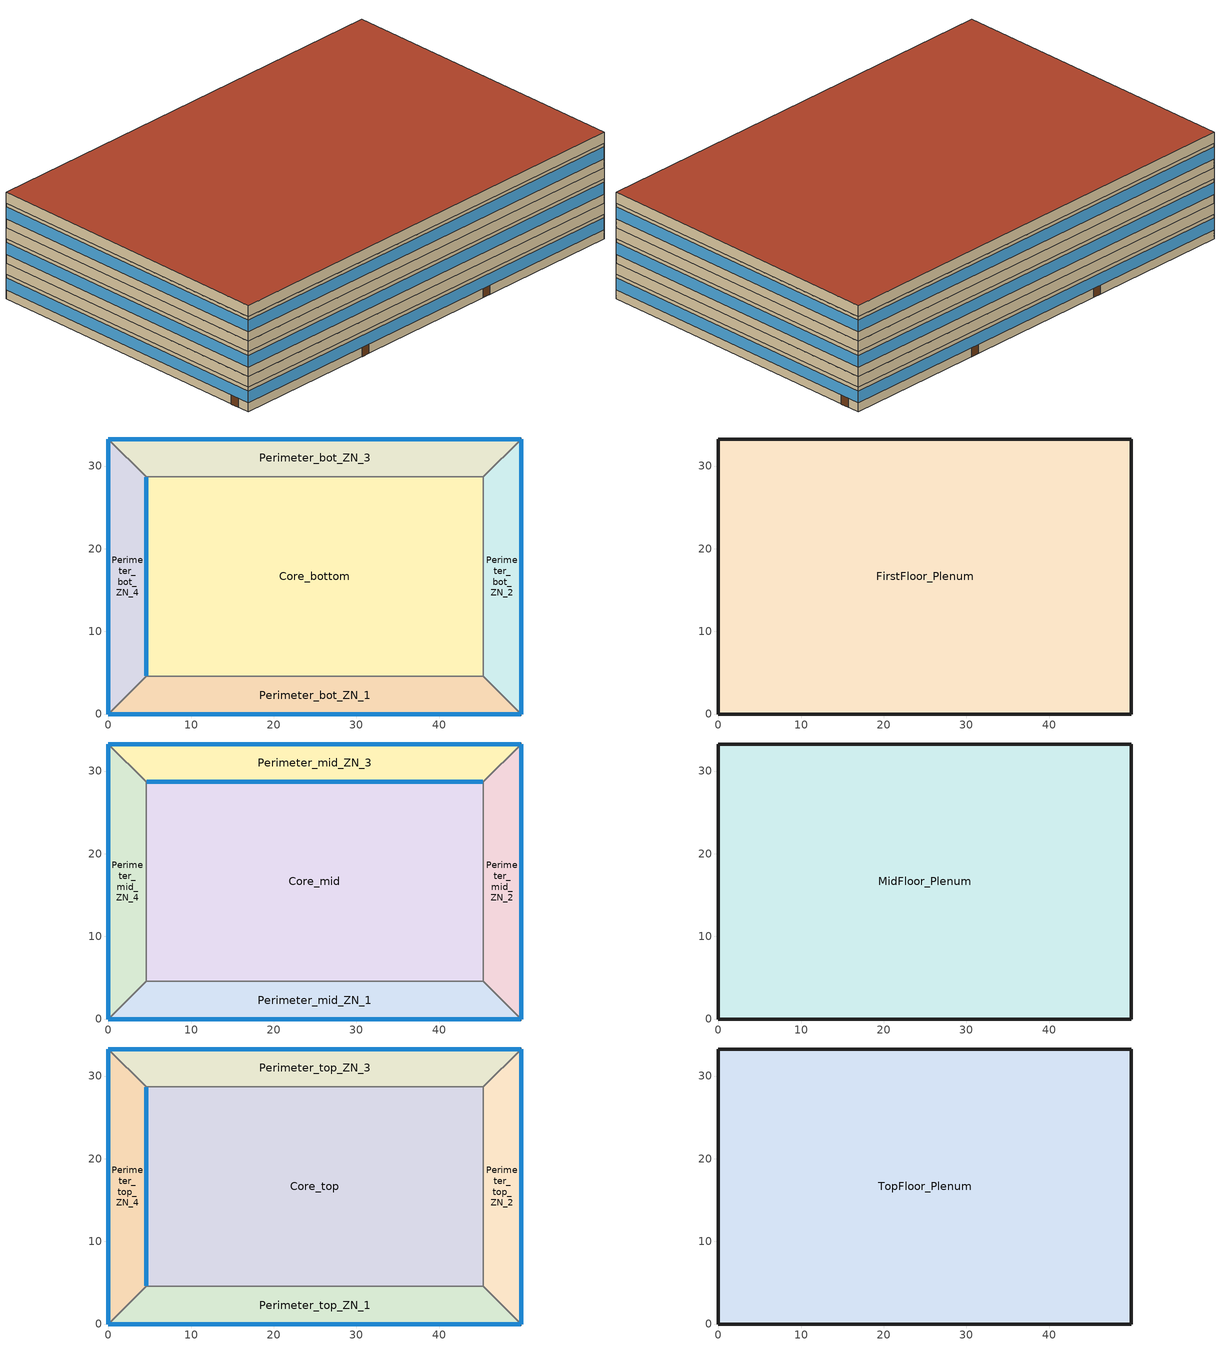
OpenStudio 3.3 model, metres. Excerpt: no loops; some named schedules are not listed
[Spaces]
Core_bottom
 floor ground (Foundation F 126 Perim 0 Area 98354): 45.34,28.7 45.34,4.57 4.57,4.57 4.57,28.7 z0
 wall to Perimeter_bot_ZN_1: 4.57,4.57 45.34,4.57 z0:2.74
 wall to Perimeter_bot_ZN_2: 45.34,4.57 45.34,28.7 z0:2.74
 wall to Perimeter_bot_ZN_4: 4.57,28.7 4.57,4.57 z0:2.74
 wall to Perimeter_bot_ZN_3: 45.34,28.7 4.57,28.7 z0:2.74
 window inside (U 1.17 SHGC 0.49 Sgl Ref-D Clr 6mm): 4.57,28.68 4.57,4.6 z0.76:1.31
Perimeter_bot_ZN_2
 floor ground (Foundation F 126 Perim 3327 Area 13126): 49.91,33.27 49.91,0 45.34,4.57 45.34,28.7 z0
 wall outside: 49.91,0 49.91,33.27 z0:2.74
 wall to Perimeter_bot_ZN_1: 45.34,4.57 49.91,0 z0:2.74
 wall to Perimeter_bot_ZN_3: 49.91,33.27 45.34,28.7 z0:2.74
 window: 49.91,0 49.91,33.27 z1.02:2.33
 door: 49.91,30.99 49.91,31.9 z0:2.13
Perimeter_bot_ZN_3
 floor ground (Foundation F 126 Perim 4991 Area 20734): 49.91,33.27 45.34,28.7 4.57,28.7 0,33.27 z0
 wall outside: 49.91,33.27 0,33.27 z0:2.74
 wall to Perimeter_bot_ZN_4: 0,33.27 4.57,28.7 z0:2.74
 window: 49.91,33.27 0,33.27 z1.02:2.33
 door: 33.94,33.27 33.03,33.27 / 16.84,33.27 15.93,33.27 z0:2.13
Perimeter_bot_ZN_1
 floor ground (Foundation F 126 Perim 4991 Area 20734): 45.34,4.57 49.91,0 0,0 4.57,4.57 z0
 wall outside: 0,0 49.91,0 z0:2.74
 wall to Perimeter_bot_ZN_4: 4.57,4.57 0,0 z0:2.74
 window: 0,0 49.91,0 z1.02:2.33
 door: 15.98,0 16.9,0 / 33.01,0 33.93,0 z0:2.13
Perimeter_bot_ZN_4
 floor ground (Foundation F 126 Perim 3327 Area 13125): 0,33.27 4.57,28.7 4.57,4.57 0,0 z0
 wall outside: 0,33.27 0,0 z0:2.74
 window: 0,33.27 0,0 z1.02:2.33
 door: 0,2.28 0,1.37 z0:2.13
FirstFloor_Plenum
 floor to Perimeter_bot_ZN_3: 49.91,33.27 45.34,28.7 4.57,28.7 0,33.27 z2.74
 floor to Perimeter_bot_ZN_1: 45.34,4.57 49.91,0 0,0 4.57,4.57 z2.74
 floor to Core_bottom: 45.34,28.7 45.34,4.57 4.57,4.57 4.57,28.7 z2.74
 floor to Perimeter_bot_ZN_4: 0,33.27 4.57,28.7 4.57,4.57 0,0 z2.74
 floor to Perimeter_bot_ZN_2: 49.91,33.27 49.91,0 45.34,4.57 45.34,28.7 z2.74
 wall outside: 0,33.27 0,0 49.91,0 49.91,33.27 0,33.27 z2.74:3.96
Perimeter_mid_ZN_4
 floor to FirstFloor_Plenum: 0,33.27 4.57,28.7 4.57,4.57 0,0 z3.96
 wall outside: 0,33.27 0,0 z3.96:6.71
 wall to Perimeter_mid_ZN_3: 4.57,28.7 0,33.27 z3.96:6.71
 wall to Core_mid: 4.57,4.57 4.57,28.7 z3.96:6.71
 wall to Perimeter_mid_ZN_1: 0,0 4.57,4.57 z3.96:6.71
 window: 0,33.27 0,0 z4.98:6.29
Perimeter_mid_ZN_1
 floor to FirstFloor_Plenum: 45.34,4.57 49.91,0 0,0 4.57,4.57 z3.96
 wall outside: 0,0 49.91,0 z3.96:6.71
 wall to Core_mid: 45.34,4.57 4.57,4.57 z3.96:6.71
 wall to Perimeter_mid_ZN_2: 49.91,0 45.34,4.57 z3.96:6.71
 window: 0,0 49.91,0 z4.98:6.29
Perimeter_mid_ZN_2
 floor to FirstFloor_Plenum: 49.91,33.27 49.91,0 45.34,4.57 45.34,28.7 z3.96
 wall outside: 49.91,0 49.91,33.27 z3.96:6.71
 wall to Perimeter_mid_ZN_3: 49.91,33.27 45.34,28.7 z3.96:6.71
 wall to Core_mid: 45.34,28.7 45.34,4.57 z3.96:6.71
 window: 49.91,0 49.91,33.27 z4.98:6.29
Core_mid
 floor to FirstFloor_Plenum: 45.34,28.7 45.34,4.57 4.57,4.57 4.57,28.7 z3.96
 wall to Perimeter_mid_ZN_3: 45.34,28.7 4.57,28.7 z3.96:6.71
 window inside (U 1.17 SHGC 0.49 Sgl Ref-D Clr 6mm): 45.31,28.7 4.6,28.7 z4.72:5.27
Perimeter_mid_ZN_3
 floor to FirstFloor_Plenum: 49.91,33.27 45.34,28.7 4.57,28.7 0,33.27 z3.96
 wall outside: 49.91,33.27 0,33.27 z3.96:6.71
 window: 49.91,33.27 0,33.27 z4.98:6.29
MidFloor_Plenum
 floor to Perimeter_mid_ZN_3: 49.91,33.27 45.34,28.7 4.57,28.7 0,33.27 z6.71
 floor to Perimeter_mid_ZN_4: 0,33.27 4.57,28.7 4.57,4.57 0,0 z6.71
 floor to Core_mid: 45.34,28.7 45.34,4.57 4.57,4.57 4.57,28.7 z6.71
 floor to Perimeter_mid_ZN_2: 49.91,33.27 49.91,0 45.34,4.57 45.34,28.7 z6.71
 floor to Perimeter_mid_ZN_1: 45.34,4.57 49.91,0 0,0 4.57,4.57 z6.71
 wall outside: 0,33.27 0,0 49.91,0 49.91,33.27 0,33.27 z6.71:7.92
Perimeter_top_ZN_3
 floor to MidFloor_Plenum: 49.91,33.27 45.34,28.7 4.57,28.7 0,33.27 z7.92
 wall outside: 49.91,33.27 0,33.27 z7.92:10.67
 wall to Perimeter_top_ZN_4: 0,33.27 4.57,28.7 z7.92:10.67
 wall to Core_top: 4.57,28.7 45.34,28.7 z7.92:10.67
 wall to Perimeter_top_ZN_2: 45.34,28.7 49.91,33.27 z7.92:10.67
 window: 49.91,33.27 0,33.27 z8.95:10.25
Perimeter_top_ZN_4
 floor to MidFloor_Plenum: 0,33.27 4.57,28.7 4.57,4.57 0,0 z7.92
 wall outside: 0,33.27 0,0 z7.92:10.67
 wall to Perimeter_top_ZN_1: 0,0 4.57,4.57 z7.92:10.67
 wall to Core_top: 4.57,4.57 4.57,28.7 z7.92:10.67
 window: 0,33.27 0,0 z8.95:10.25
 window inside (U 1.17 SHGC 0.49 Sgl Ref-D Clr 6mm): 4.57,4.6 4.57,28.68 z8.69:9.24
Core_top
 floor to MidFloor_Plenum: 45.34,28.7 45.34,4.57 4.57,4.57 4.57,28.7 z7.92
 wall to Perimeter_top_ZN_1: 4.57,4.57 45.34,4.57 z7.92:10.67
 wall to Perimeter_top_ZN_2: 45.34,4.57 45.34,28.7 z7.92:10.67
Perimeter_top_ZN_2
 floor to MidFloor_Plenum: 49.91,33.27 49.91,0 45.34,4.57 45.34,28.7 z7.92
 wall outside: 49.91,0 49.91,33.27 z7.92:10.67
 wall to Perimeter_top_ZN_1: 45.34,4.57 49.91,0 z7.92:10.67
 window: 49.91,0 49.91,33.27 z8.95:10.25
Perimeter_top_ZN_1
 floor to MidFloor_Plenum: 45.34,4.57 49.91,0 0,0 4.57,4.57 z7.92
 wall outside: 0,0 49.91,0 z7.92:10.67
 window: 0,0 49.91,0 z8.95:10.25
TopFloor_Plenum
 floor to Perimeter_top_ZN_4: 0,33.27 4.57,28.7 4.57,4.57 0,0 z10.67
 floor to Perimeter_top_ZN_2: 49.91,33.27 49.91,0 45.34,4.57 45.34,28.7 z10.67
 floor to Core_top: 45.34,28.7 45.34,4.57 4.57,4.57 4.57,28.7 z10.67
 floor to Perimeter_top_ZN_3: 49.91,33.27 45.34,28.7 4.57,28.7 0,33.27 z10.67
 floor to Perimeter_top_ZN_1: 45.34,4.57 49.91,0 0,0 4.57,4.57 z10.67
 wall outside: 0,33.27 0,0 49.91,0 49.91,33.27 0,33.27 z10.67:11.89
 roof outside: 49.91,0 49.91,33.27 0,33.27 0,0 z11.89
[Site]
Buffalo Niagara Intl AP_NY_USA: Latitude {deg}=42.93; Longitude {deg}=-78.73; Time Zone {hr}=-5; Elevation {m}=215; Terrain=City
[Building]
-MediumOffice-ASHRAE 169-2013-5A created: 2021-03-07 23:30:32 -0800: North Axis {deg}=0; Default Construction Set=90.1-2010 - MedOffice - ASHRAE 169-2013-5A; Standards Number of Stories=3; Standards Number of Above Ground Stories=3; Standards Building Type=MediumOffice
[ClimateZones]
Climate Zone Institution Name 1=ASHRAE; Climate Zone Document Name 1=ANSI/ASHRAE Standard 169; Climate Zone Document Year 1=2006; Climate Zone Value 1=5A
[Site:WaterMainsTemperature]
Calculation Method=Correlation; Annual Average Outdoor Air Temperature {C}=8.96667; Maximum Difference In Monthly Average Outdoor Air Temperatures {deltaC}=26.2
[SizingPeriod:DesignDay] Barometric Pressure {Pa}=98769; Sky Clearness=0; Rain Indicator=No; Snow Indicator=No; Day of Month=21; Daylight Saving Time Indicator=No; Humidity Condition Type=Wetbulb; Dry-Bulb Temperature Range Modifier Type=DefaultMultipliers
Name | Maximum Dry-Bulb Temperature {C} | Daily Dry-Bulb Temperature Range {deltaC} | Wind Speed {m/s} | Wind Direction {deg} | Month | Day Type | Wetbulb or DewPoint at Maximum Dry-Bulb {C} | Solar Model Indicator | ASHRAE Clear Sky Optical Depth for Beam Irradiance | ASHRAE Clear Sky Optical Depth for Diffuse Irradiance
Buffalo.Niagara.Intl.AP_NY_USA Ann Clg .4% Condns DB=>MWB | 30.3 | 9.3 | 5.7 | 240 | 7 | SummerDesignDay | 21.8 | ASHRAETau | 0.462 | 2.001
Buffalo.Niagara.Intl.AP_NY_USA Ann Htg 99.6% Condns DB | -16.3 | 0 | 5.1 | 270 | 1 | WinterDesignDay | -16.3 | ASHRAEClearSky
[Site:GroundTemperature:FCfactorMethod]
January Ground Temperature {C}=9.7; February Ground Temperature {C}=6; March Ground Temperature {C}=-2.2; April Ground Temperature {C}=-3.4; May Ground Temperature {C}=-4.2; June Ground Temperature {C}=2.7; July Ground Temperature {C}=7.5; August Ground Temperature {C}=13.7; September Ground Temperature {C}=18.6; October Ground Temperature {C}=22; November Ground Temperature {C}=20.7; December Ground Temperature {C}=16.5
[Material:NoMass] Thermal Absorptance=0.9; Solar Absorptance=0.7
Name | Roughness | Thermal Resistance {m2-K/W} | Visible Absorptance
CP02 CARPET PAD | VeryRough | 0.21648 | 0.8
Typical Insulation R-10.94 | Smooth | 1.92744 | 0.7
Typical Carpet Pad | Smooth | 0.21648 | 0.8
Typical Insulation R-13.45 | Smooth | 2.368 | 0.7
Typical Insulation R-19.72 | Smooth | 3.4722 | 0.7
Typical Insulation R-0.58 | Smooth | 0.101875 | 0.7
Typical Insulation R-1.15 | Smooth | 0.202527 | 0.7
[Material]
Name | Roughness | Thickness {m} | Conductivity {W/m-K} | Density {kg/m3} | Specific Heat {J/kg-K} | Thermal Absorptance | Solar Absorptance | Visible Absorptance
100mm Normalweight concrete floor | MediumSmooth | 0.1016 | 2.31 | 2322 | 832
G01 13mm gypsum board | Smooth | 0.0127 | 0.16 | 800 | 1090 | 0.9 | 0.7 | 0.5
4 in. Normalweight Concrete Floor | MediumRough | 0.1016 | 2.31 | 2322 | 832 | 0.9 | 0.7 | 0.7
25mm Stucco | Smooth | 0.0254 | 0.72 | 1856 | 840 | 0.9 | 0.7 | 0.7
5/8 in. Gypsum Board | MediumSmooth | 0.0159 | 0.16 | 800 | 1090 | 0.9 | 0.7 | 0.7
Roof Membrane | VeryRough | 0.0095 | 0.16 | 1121.29 | 1460 | 0.9 | 0.7 | 0.7
Metal Roof Surface; F08 Metal surface | Smooth | 0.0008 | 45.28 | 7824 | 500 | 0.9 | 0.7 | 0.7
6 in. Normalweight Concrete Floor | MediumRough | 0.1524 | 2.31 | 2322 | 832 | 0.9 | 0.7 | 0.7
8 in. Concrete Block Basement Wall | MediumRough | 0.2032 | 1.326 | 1842 | 912 | 0.9 | 0.7 | 0.7
G05 25mm wood | MediumSmooth | 0.0254 | 0.15 | 608 | 1630 | 0.9 | 0.5 | 0.5
[Construction:FfactorGroundFloor] F-Factor {W/m-K}=1.26344
Name | Area {m2} | PerimeterExposed {m}
Foundation F 126 Perim 0 Area 98354 | 983.537 | 0
Foundation F 126 Perim 3327 Area 13126 | 131.262 | 33.2738
Foundation F 126 Perim 4991 Area 20734 | 207.338 | 49.911
Foundation F 126 Perim 3327 Area 13125 | 131.254 | 33.2738
[DefaultConstructionSet]
90.1-2010 - MedOffice - ASHRAE 169-2013-5A: Default Exterior Surface Constructions=Default Surface Constructions 1; Default Interior Surface Constructions=Default Surface Constructions 2; Default Ground Contact Surface Constructions=Default Surface Constructions 3; Default Exterior SubSurface Constructions=Default Sub Surface Constructions 1; Default Interior SubSurface Constructions=Default Sub Surface Constructions 2; Interior Partition Construction=Typical Interior Partition
[DefaultSurfaceConstructions]
Name | Floor Construction | Wall Construction | Roof Ceiling Construction
Default Surface Constructions 1 | Typical Insulated Exterior Mass Floor R-13.51 | Typical Insulated Steel Framed Exterior Wall R-15.63 | Typical IEAD Roof R-20.83
Default Surface Constructions 2 | Typical Interior Floor | Typical Interior Wall | Typical Interior Ceiling
Default Surface Constructions 3 | Typical Insulated Carpeted 6in Slab Floor | Typical Insulated Basement Mass Wall
[Construction]
Typical Insulated Exterior Mass Floor R-13.51: Typical Insulation R-10.94, 4 in. Normalweight Concrete Floor, Typical Carpet Pad
Typical Insulated Steel Framed Exterior Wall R-15.63: 25mm Stucco, 5/8 in. Gypsum Board, Typical Insulation R-13.45, 5/8 in. Gypsum Board
Typical IEAD Roof R-20.83: Roof Membrane, Typical Insulation R-19.72, Metal Roof Surface
Typical Interior Floor: 100mm Normalweight concrete floor, CP02 CARPET PAD
Typical Interior Wall: G01 13mm gypsum board, G01 13mm gypsum board
Typical Interior Ceiling: CP02 CARPET PAD, 100mm Normalweight concrete floor
Typical Insulated Carpeted 6in Slab Floor: 6 in. Normalweight Concrete Floor, Typical Carpet Pad
Typical Insulated Basement Mass Wall: 8 in. Concrete Block Basement Wall
U 0.52 SHGC 0.40 Dbl Ref-D Clr 6mm/13mm Air: REF D CLEAR 6MM, AIR 13MM, CLEAR 6MM
Typical Insulated Metal Door R-1.43: F08 Metal surface, Typical Insulation R-0.58
U 0.72 SHGC 0.25 Sgl Ref-B-M Tint 6mm: REF B TINT MID 6MM
Typical Overhead Door R-2.0: Typical Insulation R-1.15
U 1.17 SHGC 0.49 Sgl Ref-D Clr 6mm: REF D CLEAR 6MM
Typical Interior Window: Clear 3mm
Typical Interior Door; Typical Interior Partition: G05 25mm wood
[DefaultSubSurfaceConstructions]
Name | Fixed Window Construction | Operable Window Construction | Door Construction | Glass Door Construction | Overhead Door Construction | Skylight Construction | Tubular Daylight Dome Construction | Tubular Daylight Diffuser Construction
Default Sub Surface Constructions 1 | U 0.52 SHGC 0.40 Dbl Ref-D Clr 6mm/13mm Air | U 0.52 SHGC 0.40 Dbl Ref-D Clr 6mm/13mm Air | Typical Insulated Metal Door R-1.43 | U 0.72 SHGC 0.25 Sgl Ref-B-M Tint 6mm | Typical Overhead Door R-2.0 | U 1.17 SHGC 0.49 Sgl Ref-D Clr 6mm | Typical Interior Window | Typical Interior Window
Default Sub Surface Constructions 2 | Typical Interior Window | Typical Interior Window | Typical Interior Door
[WindowMaterial:Glazing] Optical Data Type=SpectralAverage; Infrared Transmittance at Normal Incidence=0; Front Side Infrared Hemispherical Emissivity=0.84; Conductivity {W/m-K}=0.9; Dirt Correction Factor for Solar and Visible Transmittance=1; Solar Diffusing=No
Name | Thickness {m} | Solar Transmittance at Normal Incidence | Front Side Solar Reflectance at Normal Incidence | Back Side Solar Reflectance at Normal Incidence | Visible Transmittance at Normal Incidence | Front Side Visible Reflectance at Normal Incidence | Back Side Visible Reflectance at Normal Incidence | Back Side Infrared Hemispherical Emissivity
REF D CLEAR 6MM | 0.006 | 0.429 | 0.308 | 0.379 | 0.334 | 0.453 | 0.505 | 0.82
CLEAR 6MM | 0.006 | 0.775 | 0.071 | 0.071 | 0.881 | 0.08 | 0.08 | 0.84
REF B TINT MID 6MM | 0.006 | 0.1 | 0.11 | 0.41 | 0.13 | 0.1 | 0.32 | 0.45
Clear 3mm | 0.003 | 0.837 | 0.075 | 0.075 | 0.898 | 0.081 | 0.081 | 0.84
[WindowMaterial:Gas]
AIR 13MM: Gas Type=Air; Thickness {m}=0.0127
[Space]
Name | Space Type | Building Story | Thermal Zone | Part of Total Floor Area
Perimeter_mid_ZN_4 | Office WholeBuilding - Md Office | Building Story 2 | Perimeter_mid_ZN_4 ZN | Yes
Core_bottom | Office WholeBuilding - Md Office | Building Story 1 | Core_bottom ZN | Yes
FirstFloor_Plenum | Plenum | Building Story 1 | FirstFloor_Plenum ZN | No
TopFloor_Plenum | Plenum | Building Story 3 | TopFloor_Plenum ZN | No
Perimeter_top_ZN_3 | Office WholeBuilding - Md Office | Building Story 3 | Perimeter_top_ZN_3 ZN | Yes
Perimeter_bot_ZN_2 | Office WholeBuilding - Md Office | Building Story 1 | Perimeter_bot_ZN_2 ZN | Yes
MidFloor_Plenum | Plenum | Building Story 2 | MidFloor_Plenum ZN | No
Perimeter_mid_ZN_1 | Office WholeBuilding - Md Office | Building Story 2 | Perimeter_mid_ZN_1 ZN | Yes
Perimeter_bot_ZN_1 | Office WholeBuilding - Md Office | Building Story 1 | Perimeter_bot_ZN_1 ZN | Yes
Perimeter_bot_ZN_3 | Office WholeBuilding - Md Office | Building Story 1 | Perimeter_bot_ZN_3 ZN | Yes
Perimeter_mid_ZN_2 | Office WholeBuilding - Md Office | Building Story 2 | Perimeter_mid_ZN_2 ZN | Yes
Perimeter_top_ZN_4 | Office WholeBuilding - Md Office | Building Story 3 | Perimeter_top_ZN_4 ZN | Yes
Perimeter_bot_ZN_4 | Office WholeBuilding - Md Office | Building Story 1 | Perimeter_bot_ZN_4 ZN | Yes
Core_top | Office WholeBuilding - Md Office | Building Story 3 | Core_top ZN | Yes
Perimeter_top_ZN_2 | Office WholeBuilding - Md Office | Building Story 3 | Perimeter_top_ZN_2 ZN | Yes
Perimeter_top_ZN_1 | Office WholeBuilding - Md Office | Building Story 3 | Perimeter_top_ZN_1 ZN | Yes
Core_mid | Office WholeBuilding - Md Office | Building Story 2 | Core_mid ZN | Yes
Perimeter_mid_ZN_3 | Office WholeBuilding - Md Office | Building Story 2 | Perimeter_mid_ZN_3 ZN | Yes
[BuildingStory]
Name | Nominal Z Coordinate {m}
Building Story 1 | 0
Building Story 2 | 3.9624
Building Story 3 | 7.9248
[ElectricEquipment] Space or SpaceType=Core_bottom; Multiplier=2
Name | Electric Equipment Definition | Schedule
2 Elevator Lift Motors | Elevator Lift Motor | OfficeMedium BLDG_ELEVATORS
2 Elevator Fans | Elevator Fan | OfficeMedium ELEV_LIGHT_FAN_SCH_ADD_DF
2 Elevator Lights | Elevator Lights | OfficeMedium ELEV_LIGHT_FAN_SCH_ADD_DF
[SpaceInfiltration:DesignFlowRate]
Name | Space or SpaceType | Schedule | Design Flow Rate Calculation Method | Flow per Exterior Surface Area {m3/s-m2} | Constant Term Coefficient | Temperature Term Coefficient | Velocity Term Coefficient | Velocity Squared Term Coefficient | Design Flow Rate {m3/s}
FirstFloor_Plenum Infiltration | FirstFloor_Plenum | OfficeMedium INFIL_SCH_PNNL | Flow/ExteriorArea | 0.000569573 | 0 | 0 | 0.224 | 0
MidFloor_Plenum Infiltration | MidFloor_Plenum | OfficeMedium INFIL_SCH_PNNL | Flow/ExteriorArea | 0.000569573 | 0 | 0 | 0.224 | 0
Perimeter_bot_ZN_1 Infiltration | Perimeter_bot_ZN_1 | OfficeMedium INFIL_SCH_PNNL | Flow/ExteriorArea | 0.000569573 | 0 | 0 | 0.224 | 0
Perimeter_bot_ZN_2 Infiltration | Perimeter_bot_ZN_2 | OfficeMedium INFIL_SCH_PNNL | Flow/ExteriorArea | 0.000569573 | 0 | 0 | 0.224 | 0
Perimeter_bot_ZN_3 Infiltration | Perimeter_bot_ZN_3 | OfficeMedium INFIL_SCH_PNNL | Flow/ExteriorArea | 0.000569573 | 0 | 0 | 0.224 | 0
Perimeter_bot_ZN_4 Infiltration | Perimeter_bot_ZN_4 | OfficeMedium INFIL_SCH_PNNL | Flow/ExteriorArea | 0.000569573 | 0 | 0 | 0.224 | 0
Perimeter_mid_ZN_1 Infiltration | Perimeter_mid_ZN_1 | OfficeMedium INFIL_SCH_PNNL | Flow/ExteriorArea | 0.000569573 | 0 | 0 | 0.224 | 0
Perimeter_mid_ZN_2 Infiltration | Perimeter_mid_ZN_2 | OfficeMedium INFIL_SCH_PNNL | Flow/ExteriorArea | 0.000569573 | 0 | 0 | 0.224 | 0
Perimeter_mid_ZN_3 Infiltration | Perimeter_mid_ZN_3 | OfficeMedium INFIL_SCH_PNNL | Flow/ExteriorArea | 0.000569573 | 0 | 0 | 0.224 | 0
Perimeter_mid_ZN_4 Infiltration | Perimeter_mid_ZN_4 | OfficeMedium INFIL_SCH_PNNL | Flow/ExteriorArea | 0.000569573 | 0 | 0 | 0.224 | 0
Perimeter_top_ZN_1 Infiltration | Perimeter_top_ZN_1 | OfficeMedium INFIL_SCH_PNNL | Flow/ExteriorArea | 0.000569573 | 0 | 0 | 0.224 | 0
Perimeter_top_ZN_2 Infiltration | Perimeter_top_ZN_2 | OfficeMedium INFIL_SCH_PNNL | Flow/ExteriorArea | 0.000569573 | 0 | 0 | 0.224 | 0
Perimeter_top_ZN_3 Infiltration | Perimeter_top_ZN_3 | OfficeMedium INFIL_SCH_PNNL | Flow/ExteriorArea | 0.000569573 | 0 | 0 | 0.224 | 0
Perimeter_top_ZN_4 Infiltration | Perimeter_top_ZN_4 | OfficeMedium INFIL_SCH_PNNL | Flow/ExteriorArea | 0.000569573 | 0 | 0 | 0.224 | 0
TopFloor_Plenum Infiltration | TopFloor_Plenum | OfficeMedium INFIL_SCH_PNNL | Flow/ExteriorArea | 6.19946e-05 | 0 | 0 | 0.224 | 0
entry door Infiltration | Perimeter_bot_ZN_1 | OfficeMedium INFIL_Door_Opening_SCH | Flow/Space |  |  |  |  |  | 0.67866
[ThermalZone] Use Ideal Air Loads=No
Name | Thermostat | Primary Daylighting Control | Fraction of Zone Controlled by Primary Daylighting Control | Secondary Daylighting Control | Fraction of Zone Controlled by Secondary Daylighting Control
Core_bottom ZN | Office WholeBuilding - Md Office Thermostat 1
Core_mid ZN | Office WholeBuilding - Md Office Thermostat 2
Core_top ZN | Office WholeBuilding - Md Office Thermostat 3
FirstFloor_Plenum ZN | Plenum Thermostat 1
MidFloor_Plenum ZN | Plenum Thermostat 2
Perimeter_bot_ZN_1 ZN | Office WholeBuilding - Md Office Thermostat 4 | Perimeter_bot_ZN_1 Daylt Sensor 1 | 0.08 | Perimeter_bot_ZN_1 Daylt Sensor 2 | 0.46
Perimeter_bot_ZN_2 ZN | Office WholeBuilding - Md Office Thermostat 5 | Perimeter_bot_ZN_2 Daylt Sensor 1 | 0.43 | Perimeter_bot_ZN_2 Daylt Sensor 2 | 0.12
Perimeter_bot_ZN_3 ZN | Office WholeBuilding - Md Office Thermostat 6 | Perimeter_bot_ZN_3 Daylt Sensor 1 | 0.46 | Perimeter_bot_ZN_3 Daylt Sensor 2 | 0.08
Perimeter_bot_ZN_4 ZN | Office WholeBuilding - Md Office Thermostat 7 | Perimeter_bot_ZN_4 Daylt Sensor 1 | 0.43 | Perimeter_bot_ZN_4 Daylt Sensor 2 | 0.12
Perimeter_mid_ZN_1 ZN | Office WholeBuilding - Md Office Thermostat 8 | Perimeter_mid_ZN_1 Daylt Sensor 1 | 0.08 | Perimeter_mid_ZN_1 Daylt Sensor 2 | 0.46
Perimeter_mid_ZN_2 ZN | Office WholeBuilding - Md Office Thermostat 9 | Perimeter_mid_ZN_2 Daylt Sensor 1 | 0.43 | Perimeter_mid_ZN_2 Daylt Sensor 2 | 0.12
Perimeter_mid_ZN_3 ZN | Office WholeBuilding - Md Office Thermostat 10 | Perimeter_mid_ZN_3 Daylt Sensor 1 | 0.46 | Perimeter_mid_ZN_3 Daylt Sensor 2 | 0.08
Perimeter_mid_ZN_4 ZN | Office WholeBuilding - Md Office Thermostat 11 | Perimeter_mid_ZN_4 Daylt Sensor 1 | 0.43 | Perimeter_mid_ZN_4 Daylt Sensor 2 | 0.12
